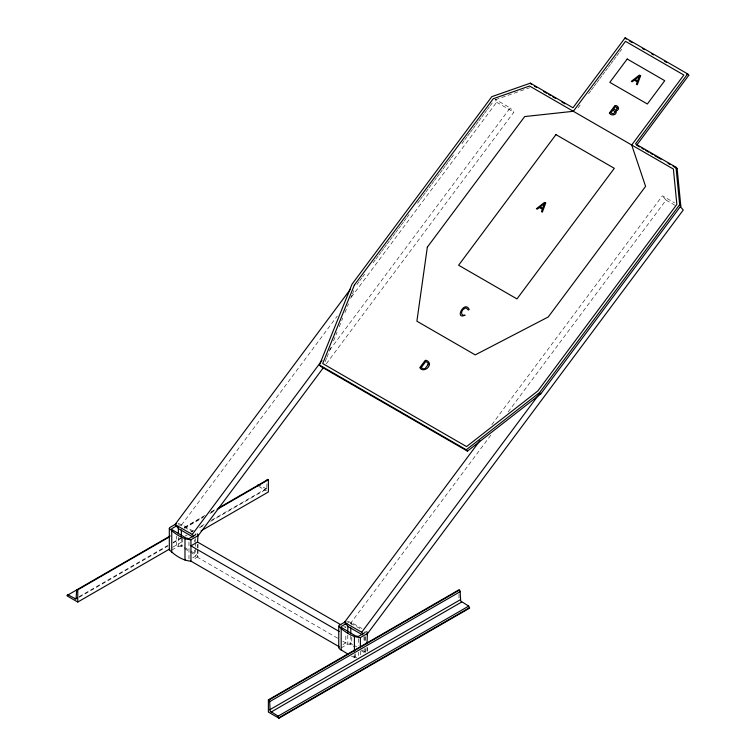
<?xml version="1.0" encoding="UTF-8"?>
<svg xmlns="http://www.w3.org/2000/svg" width="756" height="756" viewBox="0 0 756 756"><rect width="100%" height="100%" fill="white"/><g stroke="black" fill="none" stroke-linecap="round" stroke-linejoin="round"><path stroke-width="0.57" stroke-dasharray="3.78 2.83" d="M192.742 557.824L195.577 556.18L195.691 555.443L190.512 552.116M325.165 361.623L326.488 358.353M326.923 357.267L331.326 346.371M333.519 340.918L337.034 332.205M339.236 326.753L342.751 318.03M344.953 312.587L348.469 303.865M350.661 298.422L351.984 295.152M352.419 294.056L354.621 288.612M210.603 521.385L266.67 489.019L267.057 482.347M198.015 549.688L198.015 556.444L192.837 560.054M356.908 284.54L359.024 281.704M359.733 280.76L361.84 277.915M362.549 276.97L364.666 274.135M373.124 262.786L375.241 259.951M375.94 258.996L378.057 256.161M378.765 255.216L380.882 252.381M381.582 251.436L383.698 248.592M384.407 247.647L386.514 244.812M387.223 243.867L389.34 241.032M390.049 240.087L392.156 237.242M392.865 236.297L394.982 233.462M395.681 232.517L397.798 229.682M398.506 228.737L400.623 225.893M401.323 224.948L403.439 222.113M404.148 221.168L406.255 218.333M406.964 217.378L409.081 214.543M417.539 203.194L419.656 200.359M420.355 199.414L422.472 196.569M423.18 195.624L425.297 192.789M425.997 191.844L428.113 189.009M428.822 188.064L430.939 185.22M431.638 184.275L433.755 181.44M434.464 180.495L436.571 177.66M437.28 176.715L439.397 173.871M440.096 172.926L442.213 170.091M442.921 169.146L445.038 166.311M445.738 165.366L447.854 162.521M448.563 161.576L450.67 158.741M451.379 157.796L453.496 154.961M461.954 143.602L464.071 140.767M464.77 139.822L466.887 136.987M467.595 136.042L469.712 133.198M470.412 132.253L472.528 129.418M473.237 128.473L475.354 125.638M476.053 124.693L478.17 121.848M478.879 120.903L480.986 118.068M481.695 117.123L483.812 114.288M484.511 113.343L486.628 110.499M487.337 109.554L489.453 106.719M490.153 105.774L492.269 102.939M181.534 524.995L337.308 315.999M351.408 297.08L496.616 102.268L495.152 100.567M329.72 350.037L510.168 107.938L494.991 99.178M326.327 363.759L513.825 112.2L510.168 107.938M578.009 107.919L580.117 105.075M588.574 93.735L590.691 90.9M591.4 89.955L593.507 87.12M594.216 86.175L596.333 83.33M597.032 82.385L599.149 79.55M599.848 78.605L601.965 75.77M602.674 74.825L604.781 71.99M605.49 71.045L607.607 68.21M608.306 67.265L610.423 64.421M611.131 63.476L613.239 60.641M613.948 59.696L616.064 56.861M616.764 55.916L618.88 53.081M619.58 52.136L621.697 49.301M491.816 424.683L662.398 195.823L674.541 202.844M350.264 623.757L491.939 433.679M508.155 411.925L666.045 200.094L662.398 195.823M184.662 527.168L205.141 515.346M211.255 511.812L216.348 508.873M184.266 527.82L203.855 516.509M210.773 512.521L216.887 508.986M184.398 528.246L203.147 517.425M209.884 513.532L214.978 510.593M79.2 596.626L168.182 545.246M172.973 542.487L181.431 537.601M190.606 532.3L193.668 530.542M200.803 526.422L204.876 524.069M211.708 520.119L267.057 488.168M79.115 597.306L167.794 546.106M172.888 543.158L181.043 538.452M185.125 536.098L187.157 534.927M199.395 527.858L204.489 524.919M172.566 547.306L183.774 540.833M171.754 550.066L178.369 546.248L179.654 546.182L183.387 547.996M342.978 644.556C347.344 640.351 352.872 644.651 356.87 647.013M341.183 647.892L347.807 644.074L350.784 644.641L353.836 646.408M495.482 99.707L529.606 87.753M178.369 524.853L181.345 525.42L192.544 531.893M347.807 622.67L349.092 622.604M266.67 489.019L258.675 484.861M177.915 523.445L182.338 524.853L193.545 531.317M347.344 621.262L351.776 622.67L361.954 628.548M353.373 656.076L357.106 657.89M351.37 656.066L356.964 658.788M496.616 102.268L513.825 112.2M666.045 200.094L675.155 205.349M258.75 486.429L266.452 490.88M350.784 623.246L360.962 629.124M343.772 626.459L345.813 627.641L345.813 625.599M184.379 547.42L189.472 550.359M190.484 550.954L195.577 553.893L198.015 556.444M361.954 649.952L366.726 653.014M184.398 548.582L189.491 551.521M360.962 650.519L364.014 652.286L364.014 648.903M337.639 638.196L197.562 557.333L197.562 549.102M342.751 641.154L345.813 642.921L345.813 633.519M458.996 594.254L458.996 598.705M367.444 647.514L367.444 652.012M367 647.268L367 651.776M365.129 636.372L365.129 643.129M365.129 648.761L365.129 653.26M365.006 637.072L365.006 642.742M365.006 648.336L365.006 652.882M364.014 636.514L364.014 642.146M360.376 651.086L360.376 655.594M358.391 638.678L358.391 645.435M358.391 652.192L358.391 655.575M355.414 653.874L355.414 657.257M354.422 654.45L354.422 657.824M351.776 622.67L351.776 624.919M351.776 637.308L351.776 644.074M350.784 635.635L350.784 644.641M347.807 635.059L347.807 644.074M198.015 544.055L198.015 548.563M197.562 544.396L197.562 547.92M195.691 538.546L195.577 541.542M195.577 542.628L195.691 547.561M195.691 548.686L195.577 556.18M194.585 539.822L194.585 542.071M194.585 549.962L194.585 554.46M188.962 541.986L188.962 558.882M182.338 538.366L182.338 546.248L180.089 545.256L176.384 545.104L176.384 536.089M181.345 537.809L181.345 546.824M178.369 537.242L178.369 546.248"/><path stroke-width="1.13" d="M195.691 534.038L195.577 534.785L188.962 538.603L185.976 538.036L171.631 529.408L171.754 528.671L176.479 525.94M365.129 631.865L365.006 632.602L358.391 636.429L355.414 635.853L341.069 627.234L341.183 626.488L346.853 623.218M687.667 73.908L635.522 143.867L675.996 167.237L677.14 168.579L680.806 206.01L540.738 393.933L467.435 451.124L320.572 366.339L319.429 364.997L352.003 284.237L491.816 96.664L530.362 83.151L572.982 107.768L625.136 37.8L687.667 73.908L688.82 75.25L636.675 145.209L639.708 146.966M169.505 549.073L77.764 602.041L67.18 595.926L67.435 594.849L68.068 594.906L76.054 599.064L76.706 589.5L77.764 589.812L169.505 536.845M267.057 480.022L267.322 479.446L268.38 479.758L268.38 491.986L201.105 530.825M348.308 654.299L339.472 648.884L338.745 647.627L339.198 646.749L190.947 561.15C182.99 560.82 174.787 555.235 169.316 549.81L169.316 528.406L169.769 527.527L176.384 523.7M169.316 549.81L169.769 548.922M340.701 624.683L197.562 542.043L198.015 535.05L197.288 533.793M338.745 647.627L338.745 626.233L339.198 625.344L345.813 621.527M367 643.885L367.444 632.866L366.726 631.61M192.884 536.958L178.709 528.775L175.061 524.513L350.576 289.038M193.725 536.155L192.27 534.445L321.971 360.442M198.034 535.872L323.502 367.539M362.322 634.775L348.147 626.601L344.49 622.33L479.833 440.757M319.429 364.997L466.282 449.782L539.586 392.591L679.663 204.659L675.996 167.237M363.163 633.972L361.699 632.271L539.33 393.952M366.764 634.643L683.254 210.026L680.334 206.615M67.18 595.416L170.223 535.928M219.013 507.758L267.945 479.512M217.416 509.185L268.38 479.758M75.118 598.979L77.159 597.807M169.316 528.406C174.787 533.83 182.99 539.425 190.947 539.756L197.562 535.928M197.562 542.043L190.947 545.87L339.198 631.458M338.745 626.233C344.216 631.657 352.428 637.242 360.376 637.573L367 633.755M268.38 699.858L458.996 589.812L460.054 590.72L460.706 601.048L468.701 606.114L469.58 608.155L278.973 718.2L268.38 712.086L268.38 699.858L269.703 701.644L270.09 711.094L278.085 716.159L278.973 718.2M268.815 700.113L459.431 590.058M269.703 701.644L460.319 591.598M269.703 709.789L460.319 599.744M271.026 712.086L461.642 602.041M278.085 716.159L468.701 606.114M278.973 717.699L469.58 607.644M258.675 484.861L258.051 484.794L257.787 485.872M629.313 40.89L632.337 42.638M642.42 48.46L644.443 49.622M651.502 53.704L653.515 54.867M664.618 61.274L666.631 62.436M686.807 74.088L688.82 75.25M534.558 86.26L536.58 87.431M543.687 91.533L546.73 93.29M548.762 94.462L550.793 95.634M552.825 96.806L555.868 98.563M561.954 102.079L565.006 103.837M641.731 148.129L643.753 149.301M645.775 150.472L648.818 152.221M650.84 153.392L652.863 154.555M654.885 155.727L660.952 159.232M668.039 163.324L670.062 164.487M673.095 166.244L677.14 168.579M175.061 524.513L192.27 534.445M344.49 622.33L361.699 632.271M625.136 37.8L626.289 39.142M679.663 204.659L680.806 206.01M530.362 83.151L531.506 84.502M539.586 392.591L540.738 393.933M466.282 449.782L467.435 451.124M360.376 637.573L360.376 647.712M354.422 636.429L354.422 651.067M350.784 627.745L350.784 633.377M347.807 626.053L347.807 632.81M341.183 628.784L341.183 650.179M190.947 539.756L190.947 561.15M184.984 538.603L184.984 560.007M181.345 529.928L181.345 536.684M178.369 527.102L178.369 533.859M171.754 530.967L171.754 552.362M77.764 589.812L77.764 602.041M429.417 363.721C429.739 368.616 422.084 372.321 419.807 367.633L425.203 360.404C426.762 359.752 429.219 362.029 429.417 363.721M615.063 111.812L613.485 113.948L610.82 112.899L612.946 110.045L615.063 111.812M609.402 113.022C610.895 116.641 618.03 114.77 615.79 110.839A2.164 1.739 -40.6 0 0 617.558 110.187C620.251 108.477 617.076 104.753 614.912 105.566L609.402 113.022M464.902 315.243C454.299 319.93 464.458 299.773 469.202 309.44C468.106 311.897 466.66 305.84 464.316 308.694C461.047 310.111 460.026 316.131 464.902 315.243M617.359 108.099L615.97 109.979L613.588 109.185L615.545 106.558L617.359 108.099M427.338 247.165L416.887 321.196L475.25 354.895L548.242 316.972L645.586 186.373L631.704 145.001L683.849 75.033L625.477 41.334L573.332 111.302L524.683 116.566L427.338 247.165M545.709 203.024L542.345 212.171L541.466 211.614L542.307 209.232L539.387 207.55L537.289 209.176L536.382 208.722L544.443 202.447L545.709 203.024M640.634 75.666L637.28 84.814L636.391 84.256L637.232 81.875L634.312 80.193L632.214 81.818L631.317 81.364L639.368 75.09L640.634 75.666M428.094 364.628L425.278 368.361A2.74 2.192 -40.6 0 1 423.426 368.786L421.12 367.728L425.817 361.415L427.858 362.927A2.977 2.381 -40.6 0 1 428.094 364.628M544.377 203.638L542.685 208.259L540.238 206.851L544.367 203.638M639.302 76.28L637.61 80.901L635.172 79.493L639.302 76.28M354.347 285.088L322.699 363.551L466.537 446.598L537.79 390.994L676.856 204.422L673.388 169.07L529.559 86.023L493.233 98.752L354.347 285.088M555.953 134.625L458.608 265.224L516.972 298.922L614.316 168.323L555.953 134.625M627.215 59.015L609.827 82.338L647.353 103.997L664.732 80.675L627.215 59.015"/></g></svg>
